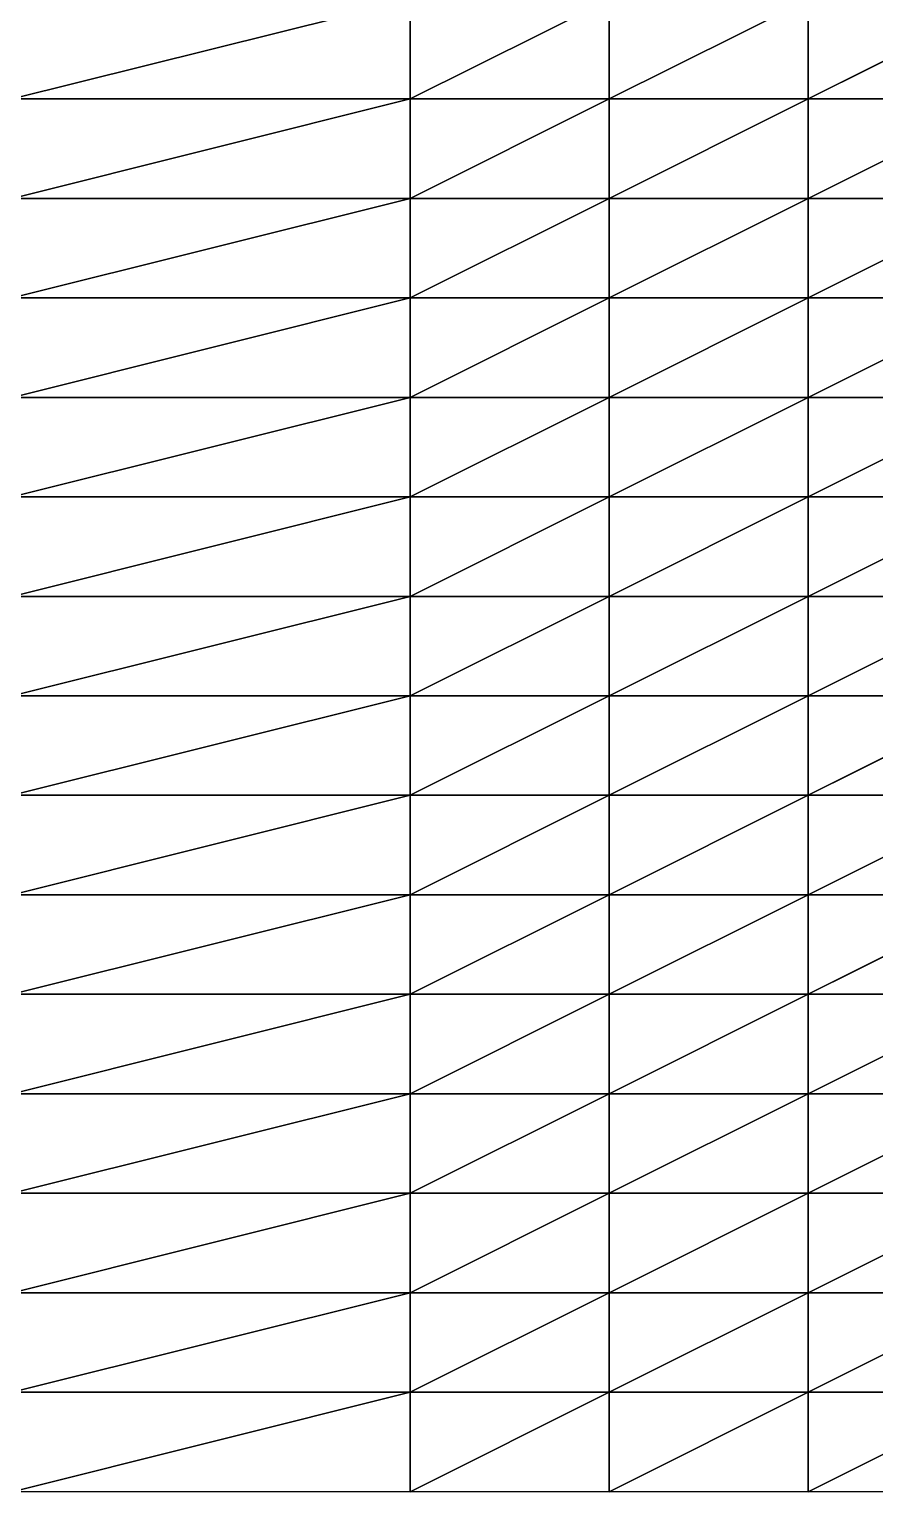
# Model space of a CAD drawing. Header units: metres. Extents: x -2000 to 14750, y -2250 to 1500.
# Drawn here: x 9521 to 10584, y -2250 to -413 of the extents above; entities that cross this region are included whole.
import ezdxf

# ---------------------------------------------------------------- set-up
doc = ezdxf.new("R2010")
doc.units = ezdxf.units.M

msp = doc.modelspace()

# ---------------------------------------------------------------- linework, layer by layer
for p, q in [((10000, -375, -6554.4004), (9500, -500, -6506.6465)), ((9500, -500, -6506.6465), (10000, -375, -6554.4004)), ((10250, -375, -6406.612), (10000, -500, -6576.538)), ((10000, -500, -6576.538), (10000, -375, -6554.4004)), ((10000, -500, -6576.538), (10250, -375, -6406.612)), ((10000, -375, -6554.4004), (10000, -500, -6576.538)), ((10500, -375, -6500.3203), (10250, -500, -6408.5205)), ((10250, -500, -6408.5205), (10250, -375, -6406.612)), ((10250, -500, -6408.5205), (10500, -375, -6500.3203)), ((10250, -375, -6406.612), (10250, -500, -6408.5205)), ((10750, -375, -6504.628), (10500, -500, -6492.909)), ((10500, -500, -6492.909), (10500, -375, -6500.3203)), ((10500, -500, -6492.909), (10750, -375, -6504.628)), ((10500, -375, -6500.3203), (10500, -500, -6492.909)), ((10000, -500, -6576.538), (9500, -500, -6506.6465)), ((10000, -500, -6576.538), (9500, -625, -6502.2383)), ((9500, -500, -6506.6465), (10000, -500, -6576.538)), ((9500, -625, -6502.2383), (10000, -500, -6576.538)), ((10250, -500, -6408.5205), (10000, -500, -6576.538)), ((10250, -500, -6408.5205), (10000, -625, -6584.8604)), ((10000, -625, -6584.8604), (10000, -500, -6576.538)), ((10000, -500, -6576.538), (10250, -500, -6408.5205)), ((10000, -625, -6584.8604), (10250, -500, -6408.5205)), ((10000, -500, -6576.538), (10000, -625, -6584.8604)), ((10500, -500, -6492.909), (10250, -500, -6408.5205)), ((10500, -500, -6492.909), (10250, -625, -6412.5303)), ((10250, -625, -6412.5303), (10250, -500, -6408.5205)), ((10250, -500, -6408.5205), (10500, -500, -6492.909)), ((10250, -625, -6412.5303), (10500, -500, -6492.909)), ((10250, -500, -6408.5205), (10250, -625, -6412.5303)), ((10750, -500, -6507.027), (10500, -500, -6492.909)), ((10750, -500, -6507.027), (10500, -625, -6490.7393)), ((10500, -625, -6490.7393), (10500, -500, -6492.909)), ((10500, -500, -6492.909), (10750, -500, -6507.027)), ((10500, -625, -6490.7393), (10750, -500, -6507.027)), ((10500, -500, -6492.909), (10500, -625, -6490.7393)), ((10000, -625, -6584.8604), (9500, -625, -6502.2383)), ((10000, -625, -6584.8604), (9500, -750, -6499.2812)), ((9500, -625, -6502.2383), (10000, -625, -6584.8604)), ((9500, -750, -6499.2812), (10000, -625, -6584.8604)), ((10250, -625, -6412.5303), (10000, -625, -6584.8604)), ((10250, -625, -6412.5303), (10000, -750, -6586.371)), ((10000, -750, -6586.371), (10000, -625, -6584.8604)), ((10000, -625, -6584.8604), (10250, -625, -6412.5303)), ((10000, -750, -6586.371), (10250, -625, -6412.5303)), ((10000, -625, -6584.8604), (10000, -750, -6586.371)), ((10500, -625, -6490.7393), (10250, -625, -6412.5303)), ((10500, -625, -6490.7393), (10250, -750, -6416.504)), ((10250, -750, -6416.504), (10250, -625, -6412.5303)), ((10250, -625, -6412.5303), (10500, -625, -6490.7393)), ((10250, -750, -6416.504), (10500, -625, -6490.7393)), ((10250, -625, -6412.5303), (10250, -750, -6416.504)), ((10750, -625, -6507.75), (10500, -625, -6490.7393)), ((10750, -625, -6507.75), (10500, -750, -6493.7974)), ((10500, -750, -6493.7974), (10500, -625, -6490.7393)), ((10500, -625, -6490.7393), (10750, -625, -6507.75)), ((10500, -750, -6493.7974), (10750, -625, -6507.75)), ((10500, -625, -6490.7393), (10500, -750, -6493.7974)), ((10000, -750, -6586.371), (9500, -750, -6499.2812)), ((10000, -750, -6586.371), (9500, -875, -6496.3105)), ((9500, -750, -6499.2812), (10000, -750, -6586.371)), ((9500, -875, -6496.3105), (10000, -750, -6586.371)), ((10250, -750, -6416.504), (10000, -750, -6586.371)), ((10250, -750, -6416.504), (10000, -875, -6583.3174)), ((10000, -875, -6583.3174), (10000, -750, -6586.371)), ((10000, -750, -6586.371), (10250, -750, -6416.504)), ((10000, -875, -6583.3174), (10250, -750, -6416.504)), ((10000, -750, -6586.371), (10000, -875, -6583.3174)), ((10500, -750, -6493.7974), (10250, -750, -6416.504)), ((10500, -750, -6493.7974), (10250, -875, -6422.107)), ((10250, -875, -6422.107), (10250, -750, -6416.504)), ((10250, -750, -6416.504), (10500, -750, -6493.7974)), ((10250, -875, -6422.107), (10500, -750, -6493.7974)), ((10250, -750, -6416.504), (10250, -875, -6422.107)), ((10750, -750, -6505.8228), (10500, -750, -6493.7974)), ((10750, -750, -6505.8228), (10500, -875, -6493.2847)), ((10500, -875, -6493.2847), (10500, -750, -6493.7974)), ((10500, -750, -6493.7974), (10750, -750, -6505.8228)), ((10500, -875, -6493.2847), (10750, -750, -6505.8228)), ((10500, -750, -6493.7974), (10500, -875, -6493.2847)), ((10000, -875, -6583.3174), (9500, -875, -6496.3105)), ((10000, -875, -6583.3174), (9500, -1000, -6495.624)), ((9500, -875, -6496.3105), (10000, -875, -6583.3174)), ((9500, -1000, -6495.624), (10000, -875, -6583.3174)), ((10250, -875, -6422.107), (10000, -875, -6583.3174)), ((10250, -875, -6422.107), (10000, -1000, -6576.332)), ((10000, -1000, -6576.332), (10000, -875, -6583.3174)), ((10000, -875, -6583.3174), (10250, -875, -6422.107)), ((10000, -1000, -6576.332), (10250, -875, -6422.107)), ((10000, -875, -6583.3174), (10000, -1000, -6576.332)), ((10500, -875, -6493.2847), (10250, -875, -6422.107)), ((10500, -875, -6493.2847), (10250, -1000, -6431.459)), ((10250, -1000, -6431.459), (10250, -875, -6422.107)), ((10250, -875, -6422.107), (10500, -875, -6493.2847)), ((10250, -1000, -6431.459), (10500, -875, -6493.2847)), ((10250, -875, -6422.107), (10250, -1000, -6431.459)), ((10750, -875, -6507.8047), (10500, -875, -6493.2847)), ((10750, -875, -6507.8047), (10500, -1000, -6495.3994)), ((10500, -1000, -6495.3994), (10500, -875, -6493.2847)), ((10500, -875, -6493.2847), (10750, -875, -6507.8047)), ((10500, -1000, -6495.3994), (10750, -875, -6507.8047)), ((10500, -875, -6493.2847), (10500, -1000, -6495.3994)), ((10000, -1000, -6576.332), (9500, -1000, -6495.624)), ((10000, -1000, -6576.332), (9500, -1125, -6498.302)), ((9500, -1000, -6495.624), (10000, -1000, -6576.332)), ((9500, -1125, -6498.302), (10000, -1000, -6576.332)), ((10250, -1000, -6431.459), (10000, -1000, -6576.332)), ((10250, -1000, -6431.459), (10000, -1125, -6554.762)), ((10000, -1125, -6554.762), (10000, -1000, -6576.332)), ((10000, -1000, -6576.332), (10250, -1000, -6431.459)), ((10000, -1125, -6554.762), (10250, -1000, -6431.459)), ((10000, -1000, -6576.332), (10000, -1125, -6554.762)), ((10500, -1000, -6495.3994), (10250, -1000, -6431.459)), ((10500, -1000, -6495.3994), (10250, -1125, -6438.6416)), ((10250, -1125, -6438.6416), (10250, -1000, -6431.459)), ((10250, -1000, -6431.459), (10500, -1000, -6495.3994)), ((10250, -1125, -6438.6416), (10500, -1000, -6495.3994)), ((10250, -1000, -6431.459), (10250, -1125, -6438.6416)), ((10750, -1000, -6512.3184), (10500, -1000, -6495.3994)), ((10750, -1000, -6512.3184), (10500, -1125, -6496.5576)), ((10500, -1125, -6496.5576), (10500, -1000, -6495.3994)), ((10500, -1000, -6495.3994), (10750, -1000, -6512.3184)), ((10500, -1125, -6496.5576), (10750, -1000, -6512.3184)), ((10500, -1000, -6495.3994), (10500, -1125, -6496.5576)), ((10000, -1125, -6554.762), (9500, -1125, -6498.302)), ((10000, -1125, -6554.762), (9500, -1250, -6502.8975)), ((9500, -1125, -6498.302), (10000, -1125, -6554.762)), ((9500, -1250, -6502.8975), (10000, -1125, -6554.762)), ((10250, -1125, -6438.6416), (10000, -1125, -6554.762)), ((10250, -1125, -6438.6416), (10000, -1250, -6526.3945)), ((10000, -1250, -6526.3945), (10000, -1125, -6554.762)), ((10000, -1125, -6554.762), (10250, -1125, -6438.6416)), ((10000, -1250, -6526.3945), (10250, -1125, -6438.6416)), ((10000, -1125, -6554.762), (10000, -1250, -6526.3945)), ((10500, -1125, -6496.5576), (10250, -1125, -6438.6416)), ((10500, -1125, -6496.5576), (10250, -1250, -6450.836)), ((10250, -1250, -6450.836), (10250, -1125, -6438.6416)), ((10250, -1125, -6438.6416), (10500, -1125, -6496.5576)), ((10250, -1250, -6450.836), (10500, -1125, -6496.5576)), ((10250, -1125, -6438.6416), (10250, -1250, -6450.836)), ((10750, -1125, -6517.372), (10500, -1125, -6496.5576)), ((10750, -1125, -6517.372), (10500, -1250, -6503.2866)), ((10500, -1250, -6503.2866), (10500, -1125, -6496.5576)), ((10500, -1125, -6496.5576), (10750, -1125, -6517.372)), ((10500, -1250, -6503.2866), (10750, -1125, -6517.372)), ((10500, -1125, -6496.5576), (10500, -1250, -6503.2866)), ((10000, -1250, -6526.3945), (9500, -1250, -6502.8975)), ((10000, -1250, -6526.3945), (9500, -1375, -6508.1206)), ((9500, -1250, -6502.8975), (10000, -1250, -6526.3945)), ((9500, -1375, -6508.1206), (10000, -1250, -6526.3945)), ((10250, -1250, -6450.836), (10000, -1250, -6526.3945)), ((10250, -1250, -6450.836), (10000, -1375, -6496.9375)), ((10000, -1375, -6496.9375), (10000, -1250, -6526.3945)), ((10000, -1250, -6526.3945), (10250, -1250, -6450.836)), ((10000, -1375, -6496.9375), (10250, -1250, -6450.836)), ((10000, -1250, -6526.3945), (10000, -1375, -6496.9375)), ((10500, -1250, -6503.2866), (10250, -1250, -6450.836)), ((10500, -1250, -6503.2866), (10250, -1375, -6461.7446)), ((10250, -1375, -6461.7446), (10250, -1250, -6450.836)), ((10250, -1250, -6450.836), (10500, -1250, -6503.2866)), ((10250, -1375, -6461.7446), (10500, -1250, -6503.2866)), ((10250, -1250, -6450.836), (10250, -1375, -6461.7446)), ((10750, -1250, -6520.9336), (10500, -1250, -6503.2866)), ((10750, -1250, -6520.9336), (10500, -1375, -6503.9873)), ((10500, -1375, -6503.9873), (10500, -1250, -6503.2866)), ((10500, -1250, -6503.2866), (10750, -1250, -6520.9336)), ((10500, -1375, -6503.9873), (10750, -1250, -6520.9336)), ((10500, -1250, -6503.2866), (10500, -1375, -6503.9873)), ((10000, -1375, -6496.9375), (9500, -1375, -6508.1206)), ((10000, -1375, -6496.9375), (9500, -1500, -6500.8193)), ((9500, -1375, -6508.1206), (10000, -1375, -6496.9375)), ((9500, -1500, -6500.8193), (10000, -1375, -6496.9375)), ((10250, -1375, -6461.7446), (10000, -1375, -6496.9375)), ((10250, -1375, -6461.7446), (10000, -1500, -6469.7876)), ((10000, -1500, -6469.7876), (10000, -1375, -6496.9375)), ((10000, -1375, -6496.9375), (10250, -1375, -6461.7446)), ((10000, -1500, -6469.7876), (10250, -1375, -6461.7446)), ((10000, -1375, -6496.9375), (10000, -1500, -6469.7876)), ((10500, -1375, -6503.9873), (10250, -1375, -6461.7446)), ((10500, -1375, -6503.9873), (10250, -1500, -6477.5283)), ((10250, -1500, -6477.5283), (10250, -1375, -6461.7446)), ((10250, -1375, -6461.7446), (10500, -1375, -6503.9873)), ((10250, -1500, -6477.5283), (10500, -1375, -6503.9873)), ((10250, -1375, -6461.7446), (10250, -1500, -6477.5283)), ((10750, -1375, -6520.6772), (10500, -1375, -6503.9873)), ((10750, -1375, -6520.6772), (10500, -1500, -6505.3237)), ((10500, -1500, -6505.3237), (10500, -1375, -6503.9873)), ((10500, -1375, -6503.9873), (10750, -1375, -6520.6772)), ((10500, -1500, -6505.3237), (10750, -1375, -6520.6772)), ((10500, -1375, -6503.9873), (10500, -1500, -6505.3237)), ((10000, -1500, -6469.7876), (9500, -1500, -6500.8193)), ((10000, -1500, -6469.7876), (9500, -1625, -6493.042)), ((9500, -1500, -6500.8193), (10000, -1500, -6469.7876)), ((9500, -1625, -6493.042), (10000, -1500, -6469.7876)), ((10250, -1500, -6477.5283), (10000, -1500, -6469.7876)), ((10250, -1500, -6477.5283), (10000, -1625, -6444.5146)), ((10000, -1625, -6444.5146), (10000, -1500, -6469.7876)), ((10000, -1500, -6469.7876), (10250, -1500, -6477.5283)), ((10000, -1625, -6444.5146), (10250, -1500, -6477.5283)), ((10000, -1500, -6469.7876), (10000, -1625, -6444.5146)), ((10500, -1500, -6505.3237), (10250, -1500, -6477.5283)), ((10500, -1500, -6505.3237), (10250, -1625, -6493.5137)), ((10250, -1625, -6493.5137), (10250, -1500, -6477.5283)), ((10250, -1500, -6477.5283), (10500, -1500, -6505.3237)), ((10250, -1625, -6493.5137), (10500, -1500, -6505.3237)), ((10250, -1500, -6477.5283), (10250, -1625, -6493.5137)), ((10750, -1500, -6517.8984), (10500, -1500, -6505.3237)), ((10750, -1500, -6517.8984), (10500, -1625, -6508.0796)), ((10500, -1625, -6508.0796), (10500, -1500, -6505.3237)), ((10500, -1500, -6505.3237), (10750, -1500, -6517.8984)), ((10500, -1625, -6508.0796), (10750, -1500, -6517.8984)), ((10500, -1500, -6505.3237), (10500, -1625, -6508.0796)), ((10000, -1625, -6444.5146), (9500, -1625, -6493.042)), ((10000, -1625, -6444.5146), (9500, -1750, -6492.726)), ((9500, -1625, -6493.042), (10000, -1625, -6444.5146)), ((9500, -1750, -6492.726), (10000, -1625, -6444.5146)), ((10250, -1625, -6493.5137), (10000, -1625, -6444.5146)), ((10250, -1625, -6493.5137), (10000, -1750, -6425.2104)), ((10000, -1750, -6425.2104), (10000, -1625, -6444.5146)), ((10000, -1625, -6444.5146), (10250, -1625, -6493.5137)), ((10000, -1750, -6425.2104), (10250, -1625, -6493.5137)), ((10000, -1625, -6444.5146), (10000, -1750, -6425.2104)), ((10500, -1625, -6508.0796), (10250, -1625, -6493.5137)), ((10500, -1625, -6508.0796), (10250, -1750, -6515.701)), ((10250, -1750, -6515.701), (10250, -1625, -6493.5137)), ((10250, -1625, -6493.5137), (10500, -1625, -6508.0796)), ((10250, -1750, -6515.701), (10500, -1625, -6508.0796)), ((10250, -1625, -6493.5137), (10250, -1750, -6515.701)), ((10750, -1625, -6511.9478), (10500, -1625, -6508.0796)), ((10750, -1625, -6511.9478), (10500, -1750, -6510.881)), ((10500, -1750, -6510.881), (10500, -1625, -6508.0796)), ((10500, -1625, -6508.0796), (10750, -1625, -6511.9478)), ((10500, -1750, -6510.881), (10750, -1625, -6511.9478)), ((10500, -1625, -6508.0796), (10500, -1750, -6510.881)), ((10000, -1750, -6425.2104), (9500, -1750, -6492.726)), ((10000, -1750, -6425.2104), (9500, -1875, -6495.3857)), ((9500, -1750, -6492.726), (10000, -1750, -6425.2104)), ((9500, -1875, -6495.3857), (10000, -1750, -6425.2104)), ((10250, -1750, -6515.701), (10000, -1750, -6425.2104)), ((10250, -1750, -6515.701), (10000, -1875, -6415.7485)), ((10000, -1875, -6415.7485), (10000, -1750, -6425.2104)), ((10000, -1750, -6425.2104), (10250, -1750, -6515.701)), ((10000, -1875, -6415.7485), (10250, -1750, -6515.701)), ((10000, -1750, -6425.2104), (10000, -1875, -6415.7485)), ((10500, -1750, -6510.881), (10250, -1750, -6515.701)), ((10500, -1750, -6510.881), (10250, -1875, -6533.4443)), ((10250, -1875, -6533.4443), (10250, -1750, -6515.701)), ((10250, -1750, -6515.701), (10500, -1750, -6510.881)), ((10250, -1875, -6533.4443), (10500, -1750, -6510.881)), ((10250, -1750, -6515.701), (10250, -1875, -6533.4443)), ((10750, -1750, -6507.988), (10500, -1750, -6510.881)), ((10750, -1750, -6507.988), (10500, -1875, -6511.545)), ((10500, -1875, -6511.545), (10500, -1750, -6510.881)), ((10500, -1750, -6510.881), (10750, -1750, -6507.988)), ((10500, -1875, -6511.545), (10750, -1750, -6507.988)), ((10500, -1750, -6510.881), (10500, -1875, -6511.545)), ((10000, -1875, -6415.7485), (9500, -1875, -6495.3857)), ((10000, -1875, -6415.7485), (9500, -2000, -6500.5674)), ((9500, -1875, -6495.3857), (10000, -1875, -6415.7485)), ((9500, -2000, -6500.5674), (10000, -1875, -6415.7485)), ((10250, -1875, -6533.4443), (10000, -1875, -6415.7485)), ((10250, -1875, -6533.4443), (10000, -2000, -6413.5146)), ((10000, -2000, -6413.5146), (10000, -1875, -6415.7485)), ((10000, -1875, -6415.7485), (10250, -1875, -6533.4443)), ((10000, -2000, -6413.5146), (10250, -1875, -6533.4443)), ((10000, -1875, -6415.7485), (10000, -2000, -6413.5146)), ((10500, -1875, -6511.545), (10250, -1875, -6533.4443)), ((10500, -1875, -6511.545), (10250, -2000, -6547.882)), ((10250, -2000, -6547.882), (10250, -1875, -6533.4443)), ((10250, -1875, -6533.4443), (10500, -1875, -6511.545)), ((10250, -2000, -6547.882), (10500, -1875, -6511.545)), ((10250, -1875, -6533.4443), (10250, -2000, -6547.882)), ((10750, -1875, -6503.6714), (10500, -1875, -6511.545)), ((10750, -1875, -6503.6714), (10500, -2000, -6512.3823)), ((10500, -2000, -6512.3823), (10500, -1875, -6511.545)), ((10500, -1875, -6511.545), (10750, -1875, -6503.6714)), ((10500, -2000, -6512.3823), (10750, -1875, -6503.6714)), ((10500, -1875, -6511.545), (10500, -2000, -6512.3823)), ((10000, -2000, -6413.5146), (9500, -2000, -6500.5674)), ((10000, -2000, -6413.5146), (9500, -2125, -6509.238)), ((9500, -2000, -6500.5674), (10000, -2000, -6413.5146)), ((9500, -2125, -6509.238), (10000, -2000, -6413.5146)), ((10250, -2000, -6547.882), (10000, -2000, -6413.5146)), ((10250, -2000, -6547.882), (10000, -2125, -6411.995)), ((10000, -2125, -6411.995), (10000, -2000, -6413.5146)), ((10000, -2000, -6413.5146), (10250, -2000, -6547.882)), ((10000, -2125, -6411.995), (10250, -2000, -6547.882)), ((10000, -2000, -6413.5146), (10000, -2125, -6411.995)), ((10500, -2000, -6512.3823), (10250, -2000, -6547.882)), ((10500, -2000, -6512.3823), (10250, -2125, -6556.6484)), ((10250, -2125, -6556.6484), (10250, -2000, -6547.882)), ((10250, -2000, -6547.882), (10500, -2000, -6512.3823)), ((10250, -2125, -6556.6484), (10500, -2000, -6512.3823)), ((10250, -2000, -6547.882), (10250, -2125, -6556.6484)), ((10750, -2000, -6500.3984), (10500, -2000, -6512.3823)), ((10750, -2000, -6500.3984), (10500, -2125, -6509.0317)), ((10500, -2125, -6509.0317), (10500, -2000, -6512.3823)), ((10500, -2000, -6512.3823), (10750, -2000, -6500.3984)), ((10500, -2125, -6509.0317), (10750, -2000, -6500.3984)), ((10500, -2000, -6512.3823), (10500, -2125, -6509.0317)), ((10000, -2125, -6411.995), (9500, -2125, -6509.238)), ((10000, -2125, -6411.995), (9500, -2250, -6507.3745)), ((9500, -2125, -6509.238), (10000, -2125, -6411.995)), ((9500, -2250, -6507.3745), (10000, -2125, -6411.995)), ((10250, -2125, -6556.6484), (10000, -2125, -6411.995)), ((10250, -2125, -6556.6484), (10000, -2250, -6417.218)), ((10000, -2250, -6417.218), (10000, -2125, -6411.995)), ((10000, -2125, -6411.995), (10250, -2125, -6556.6484)), ((10000, -2250, -6417.218), (10250, -2125, -6556.6484)), ((10000, -2125, -6411.995), (10000, -2250, -6417.218)), ((10500, -2125, -6509.0317), (10250, -2125, -6556.6484)), ((10500, -2125, -6509.0317), (10250, -2250, -6565.5977)), ((10250, -2250, -6565.5977), (10250, -2125, -6556.6484)), ((10250, -2125, -6556.6484), (10500, -2125, -6509.0317)), ((10250, -2250, -6565.5977), (10500, -2125, -6509.0317)), ((10250, -2125, -6556.6484), (10250, -2250, -6565.5977)), ((10750, -2125, -6496.887), (10500, -2125, -6509.0317)), ((10750, -2125, -6496.887), (10500, -2250, -6506.8022)), ((10500, -2250, -6506.8022), (10500, -2125, -6509.0317)), ((10500, -2125, -6509.0317), (10750, -2125, -6496.887)), ((10500, -2250, -6506.8022), (10750, -2125, -6496.887)), ((10500, -2125, -6509.0317), (10500, -2250, -6506.8022)), ((10000, -2250, -6417.218), (9500, -2250, -6507.3745)), ((10250, -2250, -6565.5977), (10000, -2250, -6417.218)), ((10500, -2250, -6506.8022), (10250, -2250, -6565.5977)), ((10750, -2250, -6488.748), (10500, -2250, -6506.8022))]:
    msp.add_line(p, q)
for points in [[(10000, -375, -6554.4004), (9500, -500, -6506.6465), (9500, -375, -6504.5596), (9500, -374.9999, -6504.5596)], [(9500, -500, -6506.6465), (10000, -375, -6554.4004), (10000, -500, -6576.538), (10000, -499.9999, -6576.538)], [(10250, -375, -6406.612), (10000, -500, -6576.538), (10000, -375, -6554.4004), (10000, -374.9999, -6554.4004)], [(10000, -500, -6576.538), (10250, -375, -6406.612), (10250, -500, -6408.5205), (10250, -499.9999, -6408.5205)], [(10500, -375, -6500.3203), (10250, -500, -6408.5205), (10250, -375, -6406.612), (10250, -374.9999, -6406.612)], [(10250, -500, -6408.5205), (10500, -375, -6500.3203), (10500, -500, -6492.909), (10500, -499.9999, -6492.909)], [(10750, -375, -6504.628), (10500, -500, -6492.909), (10500, -375, -6500.3203), (10500, -374.9999, -6500.3203)], [(10500, -500, -6492.909), (10750, -375, -6504.628), (10750, -500, -6507.027), (10750, -499.9999, -6507.027)], [(10000, -500, -6576.538), (9500, -625, -6502.2383), (9500, -500, -6506.6465), (9500, -499.9999, -6506.6465)], [(9500, -625, -6502.2383), (10000, -500, -6576.538), (10000, -625, -6584.8604), (10000, -624.9999, -6584.8604)], [(10250, -500, -6408.5205), (10000, -625, -6584.8604), (10000, -500, -6576.538), (10000, -499.9999, -6576.538)], [(10000, -625, -6584.8604), (10250, -500, -6408.5205), (10250, -625, -6412.5303), (10250, -624.9999, -6412.5303)], [(10500, -500, -6492.909), (10250, -625, -6412.5303), (10250, -500, -6408.5205), (10250, -499.9999, -6408.5205)], [(10250, -625, -6412.5303), (10500, -500, -6492.909), (10500, -625, -6490.7393), (10500, -624.9999, -6490.7393)], [(10750, -500, -6507.027), (10500, -625, -6490.7393), (10500, -500, -6492.909), (10500, -499.9999, -6492.909)], [(10500, -625, -6490.7393), (10750, -500, -6507.027), (10750, -625, -6507.75), (10750, -624.9999, -6507.75)], [(10000, -625, -6584.8604), (9500, -750, -6499.2812), (9500, -625, -6502.2383), (9500, -624.9999, -6502.2383)], [(9500, -750, -6499.2812), (10000, -625, -6584.8604), (10000, -750, -6586.371), (10000, -749.9999, -6586.371)], [(10250, -625, -6412.5303), (10000, -750, -6586.371), (10000, -625, -6584.8604), (10000, -624.9999, -6584.8604)], [(10000, -750, -6586.371), (10250, -625, -6412.5303), (10250, -750, -6416.504), (10250, -749.9999, -6416.504)], [(10500, -625, -6490.7393), (10250, -750, -6416.504), (10250, -625, -6412.5303), (10250, -624.9999, -6412.5303)], [(10250, -750, -6416.504), (10500, -625, -6490.7393), (10500, -750, -6493.7974), (10500, -749.9999, -6493.7974)], [(10750, -625, -6507.75), (10500, -750, -6493.7974), (10500, -625, -6490.7393), (10500, -624.9999, -6490.7393)], [(10500, -750, -6493.7974), (10750, -625, -6507.75), (10750, -750, -6505.8228), (10750, -749.9999, -6505.8228)], [(10000, -750, -6586.371), (9500, -875, -6496.3105), (9500, -750, -6499.2812), (9500, -749.9999, -6499.2812)], [(9500, -875, -6496.3105), (10000, -750, -6586.371), (10000, -875, -6583.3174), (10000, -874.9999, -6583.3174)], [(10250, -750, -6416.504), (10000, -875, -6583.3174), (10000, -750, -6586.371), (10000, -749.9999, -6586.371)], [(10000, -875, -6583.3174), (10250, -750, -6416.504), (10250, -875, -6422.107), (10250, -874.9999, -6422.107)], [(10500, -750, -6493.7974), (10250, -875, -6422.107), (10250, -750, -6416.504), (10250, -749.9999, -6416.504)], [(10250, -875, -6422.107), (10500, -750, -6493.7974), (10500, -875, -6493.2847), (10500, -874.9999, -6493.2847)], [(10750, -750, -6505.8228), (10500, -875, -6493.2847), (10500, -750, -6493.7974), (10500, -749.9999, -6493.7974)], [(10500, -875, -6493.2847), (10750, -750, -6505.8228), (10750, -875, -6507.8047), (10750, -874.9999, -6507.8047)], [(10000, -875, -6583.3174), (9500, -1000, -6495.624), (9500, -875, -6496.3105), (9500, -874.9999, -6496.3105)], [(9500, -1000, -6495.624), (10000, -875, -6583.3174), (10000, -1000, -6576.332), (10000, -999.9999, -6576.332)], [(10250, -875, -6422.107), (10000, -1000, -6576.332), (10000, -875, -6583.3174), (10000, -874.9999, -6583.3174)], [(10000, -1000, -6576.332), (10250, -875, -6422.107), (10250, -1000, -6431.459), (10250, -999.9999, -6431.459)], [(10500, -875, -6493.2847), (10250, -1000, -6431.459), (10250, -875, -6422.107), (10250, -874.9999, -6422.107)], [(10250, -1000, -6431.459), (10500, -875, -6493.2847), (10500, -1000, -6495.3994), (10500, -999.9999, -6495.3994)], [(10750, -875, -6507.8047), (10500, -1000, -6495.3994), (10500, -875, -6493.2847), (10500, -874.9999, -6493.2847)], [(10500, -1000, -6495.3994), (10750, -875, -6507.8047), (10750, -1000, -6512.3184), (10750, -999.9999, -6512.3184)], [(10000, -1000, -6576.332), (9500, -1125, -6498.302), (9500, -1000, -6495.624), (9500, -999.9999, -6495.624)], [(9500, -1125, -6498.302), (10000, -1000, -6576.332), (10000, -1125, -6554.762), (10000, -1124.9999, -6554.762)], [(10250, -1000, -6431.459), (10000, -1125, -6554.762), (10000, -1000, -6576.332), (10000, -999.9999, -6576.332)], [(10000, -1125, -6554.762), (10250, -1000, -6431.459), (10250, -1125, -6438.6416), (10250, -1124.9999, -6438.6416)], [(10500, -1000, -6495.3994), (10250, -1125, -6438.6416), (10250, -1000, -6431.459), (10250, -999.9999, -6431.459)], [(10250, -1125, -6438.6416), (10500, -1000, -6495.3994), (10500, -1125, -6496.5576), (10500, -1124.9999, -6496.5576)], [(10750, -1000, -6512.3184), (10500, -1125, -6496.5576), (10500, -1000, -6495.3994), (10500, -999.9999, -6495.3994)], [(10500, -1125, -6496.5576), (10750, -1000, -6512.3184), (10750, -1125, -6517.372), (10750, -1124.9999, -6517.372)], [(10000, -1125, -6554.762), (9500, -1250, -6502.8975), (9500, -1125, -6498.302), (9500, -1124.9999, -6498.302)], [(9500, -1250, -6502.8975), (10000, -1125, -6554.762), (10000, -1250, -6526.3945), (10000, -1249.9999, -6526.3945)], [(10250, -1125, -6438.6416), (10000, -1250, -6526.3945), (10000, -1125, -6554.762), (10000, -1124.9999, -6554.762)], [(10000, -1250, -6526.3945), (10250, -1125, -6438.6416), (10250, -1250, -6450.836), (10250, -1249.9999, -6450.836)], [(10500, -1125, -6496.5576), (10250, -1250, -6450.836), (10250, -1125, -6438.6416), (10250, -1124.9999, -6438.6416)], [(10250, -1250, -6450.836), (10500, -1125, -6496.5576), (10500, -1250, -6503.2866), (10500, -1249.9999, -6503.2866)], [(10750, -1125, -6517.372), (10500, -1250, -6503.2866), (10500, -1125, -6496.5576), (10500, -1124.9999, -6496.5576)], [(10500, -1250, -6503.2866), (10750, -1125, -6517.372), (10750, -1250, -6520.9336), (10750, -1249.9999, -6520.9336)], [(10000, -1250, -6526.3945), (9500, -1375, -6508.1206), (9500, -1250, -6502.8975), (9500, -1249.9999, -6502.8975)], [(9500, -1375, -6508.1206), (10000, -1250, -6526.3945), (10000, -1375, -6496.9375), (10000, -1374.9999, -6496.9375)], [(10250, -1250, -6450.836), (10000, -1375, -6496.9375), (10000, -1250, -6526.3945), (10000, -1249.9999, -6526.3945)], [(10000, -1375, -6496.9375), (10250, -1250, -6450.836), (10250, -1375, -6461.7446), (10250, -1374.9999, -6461.7446)], [(10500, -1250, -6503.2866), (10250, -1375, -6461.7446), (10250, -1250, -6450.836), (10250, -1249.9999, -6450.836)], [(10250, -1375, -6461.7446), (10500, -1250, -6503.2866), (10500, -1375, -6503.9873), (10500, -1374.9999, -6503.9873)], [(10750, -1250, -6520.9336), (10500, -1375, -6503.9873), (10500, -1250, -6503.2866), (10500, -1249.9999, -6503.2866)], [(10500, -1375, -6503.9873), (10750, -1250, -6520.9336), (10750, -1375, -6520.6772), (10750, -1374.9999, -6520.6772)], [(10000, -1375, -6496.9375), (9500, -1500, -6500.8193), (9500, -1375, -6508.1206), (9500, -1374.9999, -6508.1206)], [(9500, -1500, -6500.8193), (10000, -1375, -6496.9375), (10000, -1500, -6469.7876), (10000, -1499.9999, -6469.7876)], [(10250, -1375, -6461.7446), (10000, -1500, -6469.7876), (10000, -1375, -6496.9375), (10000, -1374.9999, -6496.9375)], [(10000, -1500, -6469.7876), (10250, -1375, -6461.7446), (10250, -1500, -6477.5283), (10250, -1499.9999, -6477.5283)], [(10500, -1375, -6503.9873), (10250, -1500, -6477.5283), (10250, -1375, -6461.7446), (10250, -1374.9999, -6461.7446)], [(10250, -1500, -6477.5283), (10500, -1375, -6503.9873), (10500, -1500, -6505.3237), (10500, -1499.9999, -6505.3237)], [(10750, -1375, -6520.6772), (10500, -1500, -6505.3237), (10500, -1375, -6503.9873), (10500, -1374.9999, -6503.9873)], [(10500, -1500, -6505.3237), (10750, -1375, -6520.6772), (10750, -1500, -6517.8984), (10750, -1499.9999, -6517.8984)], [(10000, -1500, -6469.7876), (9500, -1625, -6493.042), (9500, -1500, -6500.8193), (9500, -1499.9999, -6500.8193)], [(9500, -1625, -6493.042), (10000, -1500, -6469.7876), (10000, -1625, -6444.5146), (10000, -1624.9999, -6444.5146)], [(10250, -1500, -6477.5283), (10000, -1625, -6444.5146), (10000, -1500, -6469.7876), (10000, -1499.9999, -6469.7876)], [(10000, -1625, -6444.5146), (10250, -1500, -6477.5283), (10250, -1625, -6493.5137), (10250, -1624.9999, -6493.5137)], [(10500, -1500, -6505.3237), (10250, -1625, -6493.5137), (10250, -1500, -6477.5283), (10250, -1499.9999, -6477.5283)], [(10250, -1625, -6493.5137), (10500, -1500, -6505.3237), (10500, -1625, -6508.0796), (10500, -1624.9999, -6508.0796)], [(10750, -1500, -6517.8984), (10500, -1625, -6508.0796), (10500, -1500, -6505.3237), (10500, -1499.9999, -6505.3237)], [(10500, -1625, -6508.0796), (10750, -1500, -6517.8984), (10750, -1625, -6511.9478), (10750, -1624.9999, -6511.9478)], [(10000, -1625, -6444.5146), (9500, -1750, -6492.726), (9500, -1625, -6493.042), (9500, -1624.9999, -6493.042)], [(9500, -1750, -6492.726), (10000, -1625, -6444.5146), (10000, -1750, -6425.2104), (10000, -1749.9999, -6425.2104)], [(10250, -1625, -6493.5137), (10000, -1750, -6425.2104), (10000, -1625, -6444.5146), (10000, -1624.9999, -6444.5146)], [(10000, -1750, -6425.2104), (10250, -1625, -6493.5137), (10250, -1750, -6515.701), (10250, -1749.9999, -6515.701)], [(10500, -1625, -6508.0796), (10250, -1750, -6515.701), (10250, -1625, -6493.5137), (10250, -1624.9999, -6493.5137)], [(10250, -1750, -6515.701), (10500, -1625, -6508.0796), (10500, -1750, -6510.881), (10500, -1749.9999, -6510.881)], [(10750, -1625, -6511.9478), (10500, -1750, -6510.881), (10500, -1625, -6508.0796), (10500, -1624.9999, -6508.0796)], [(10500, -1750, -6510.881), (10750, -1625, -6511.9478), (10750, -1750, -6507.988), (10750, -1749.9999, -6507.988)], [(10000, -1750, -6425.2104), (9500, -1875, -6495.3857), (9500, -1750, -6492.726), (9500, -1749.9999, -6492.726)], [(9500, -1875, -6495.3857), (10000, -1750, -6425.2104), (10000, -1875, -6415.7485), (10000, -1874.9999, -6415.7485)], [(10250, -1750, -6515.701), (10000, -1875, -6415.7485), (10000, -1750, -6425.2104), (10000, -1749.9999, -6425.2104)], [(10000, -1875, -6415.7485), (10250, -1750, -6515.701), (10250, -1875, -6533.4443), (10250, -1874.9999, -6533.4443)], [(10500, -1750, -6510.881), (10250, -1875, -6533.4443), (10250, -1750, -6515.701), (10250, -1749.9999, -6515.701)], [(10250, -1875, -6533.4443), (10500, -1750, -6510.881), (10500, -1875, -6511.545), (10500, -1874.9999, -6511.545)], [(10750, -1750, -6507.988), (10500, -1875, -6511.545), (10500, -1750, -6510.881), (10500, -1749.9999, -6510.881)], [(10500, -1875, -6511.545), (10750, -1750, -6507.988), (10750, -1875, -6503.6714), (10750, -1874.9999, -6503.6714)], [(10000, -1875, -6415.7485), (9500, -2000, -6500.5674), (9500, -1875, -6495.3857), (9500, -1874.9999, -6495.3857)], [(9500, -2000, -6500.5674), (10000, -1875, -6415.7485), (10000, -2000, -6413.5146), (10000, -1999.9999, -6413.5146)], [(10250, -1875, -6533.4443), (10000, -2000, -6413.5146), (10000, -1875, -6415.7485), (10000, -1874.9999, -6415.7485)], [(10000, -2000, -6413.5146), (10250, -1875, -6533.4443), (10250, -2000, -6547.882), (10250, -1999.9999, -6547.882)], [(10500, -1875, -6511.545), (10250, -2000, -6547.882), (10250, -1875, -6533.4443), (10250, -1874.9999, -6533.4443)], [(10250, -2000, -6547.882), (10500, -1875, -6511.545), (10500, -2000, -6512.3823), (10500, -1999.9999, -6512.3823)], [(10750, -1875, -6503.6714), (10500, -2000, -6512.3823), (10500, -1875, -6511.545), (10500, -1874.9999, -6511.545)], [(10500, -2000, -6512.3823), (10750, -1875, -6503.6714), (10750, -2000, -6500.3984), (10750, -1999.9999, -6500.3984)], [(10000, -2000, -6413.5146), (9500, -2125, -6509.238), (9500, -2000, -6500.5674), (9500, -1999.9999, -6500.5674)], [(9500, -2125, -6509.238), (10000, -2000, -6413.5146), (10000, -2125, -6411.995)], [(10250, -2000, -6547.882), (10000, -2125, -6411.995), (10000, -2000, -6413.5146), (10000, -1999.9999, -6413.5146)], [(10000, -2125, -6411.995), (10250, -2000, -6547.882), (10250, -2125, -6556.6484)], [(10500, -2000, -6512.3823), (10250, -2125, -6556.6484), (10250, -2000, -6547.882), (10250, -1999.9999, -6547.882)], [(10250, -2125, -6556.6484), (10500, -2000, -6512.3823), (10500, -2125, -6509.0317)], [(10750, -2000, -6500.3984), (10500, -2125, -6509.0317), (10500, -2000, -6512.3823), (10500, -1999.9999, -6512.3823)], [(10500, -2125, -6509.0317), (10750, -2000, -6500.3984), (10750, -2125, -6496.887)], [(10000, -2125, -6411.995), (9500, -2250, -6507.3745), (9500, -2125, -6509.238)], [(9500, -2250, -6507.3745), (10000, -2125, -6411.995), (10000, -2250, -6417.218)], [(10250, -2125, -6556.6484), (10000, -2250, -6417.218), (10000, -2125, -6411.995)], [(10000, -2250, -6417.218), (10250, -2125, -6556.6484), (10250, -2250, -6565.5977)], [(10500, -2125, -6509.0317), (10250, -2250, -6565.5977), (10250, -2125, -6556.6484)], [(10250, -2250, -6565.5977), (10500, -2125, -6509.0317), (10500, -2250, -6506.8022)], [(10750, -2125, -6496.887), (10500, -2250, -6506.8022), (10500, -2125, -6509.0317)], [(10500, -2250, -6506.8022), (10750, -2125, -6496.887), (10750, -2250, -6488.748)]]:
    msp.add_3dface(points)

doc.saveas('drawing.dxf')
